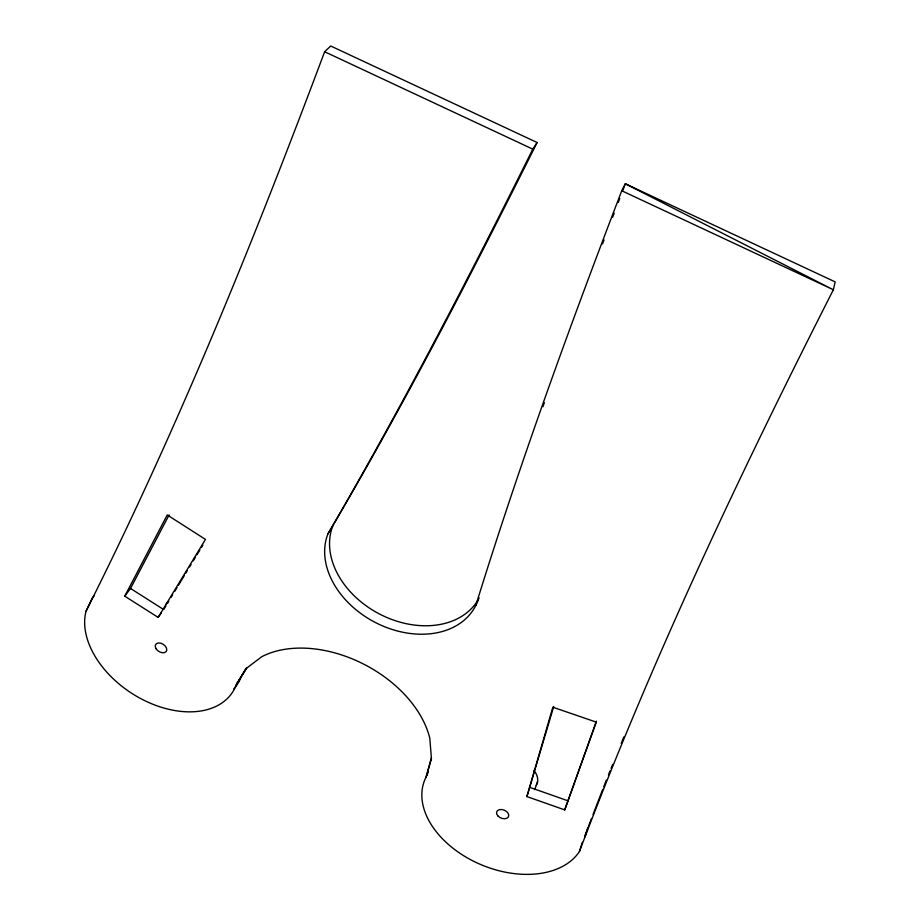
<?xml version="1.0" encoding="UTF-8"?>
<svg xmlns="http://www.w3.org/2000/svg" width="920" height="920" viewBox="0 0 920 920"><rect width="100%" height="100%" fill="white"/><g stroke="black" fill="none" stroke-linecap="round" stroke-linejoin="round"><path stroke-width="1.38" d="M246.675 668.138L236.359 684.549A84.502 55.97 33.1 0 1 144.854 700.706A84.502 55.97 33.1 0 1 85.974 611.351C177.146 430.031 253.448 241.684 324.634 51.75L330.705 46L537.119 142.519L532.784 149.132C468.084 279.312 401.085 408.457 327.842 534.072A82.237 61.134 28.2 0 0 378.062 623.841A82.237 61.134 28.2 0 0 475.858 605.303C519.167 465.313 569.273 327.531 621.747 190.75L625.335 183.77L835.153 281.888L833.359 289.765C740.289 473.006 652.084 659.111 579.439 851.506A85.491 56.925 22.4 0 1 474.869 861.867A85.491 56.925 22.4 0 1 426.155 776.905L431.365 757.907M526.918 796.57L552.828 707.204L596.286 722.131L564.742 809.899L526.918 796.57L553.713 706.502M426.155 776.905L431.434 758.793L429.812 738.3A105.696 70.989 27.8 0 0 360.95 662.768A105.696 70.989 27.8 0 0 261.752 656.707L245.996 668.644L236.359 684.549L246.548 667.851M585.051 836.97L587.938 827.712L584.878 835.647M579.439 851.506L582.337 842.248M564.742 809.899L596.379 721.142M542.938 406.732L544.341 402.684M534.704 789.682L537.579 781.655M602.531 243.903L604.049 239.89M612.662 217.177L614.181 213.164M618.24 202.48L619.758 198.467M622.794 190.452L625.335 183.77L833.359 289.765L621.747 190.75M588.443 826.39L591.502 818.466M593.043 814.499L602.726 789.371M603.75 786.726L606.292 780.114M608.431 774.881L610.029 770.948M611.087 768.327L612.685 764.394M621.207 743.418L623.875 736.874M426.696 775.663L428.352 771.903M475.858 605.303L478.101 600.438M85.974 611.351L92.264 598.057L94.438 595.435M537.119 142.519C471.017 274.93 403.19 406.64 327.842 534.072M124.74 596.183L167.244 514.958L205.459 539.408L158.136 617.389L124.74 596.183L130.525 588.478L169.073 514.97M165.922 605.912L163.702 609.569L130.525 588.478M167.394 603.474L168.877 601.047M171.085 597.39L172.569 594.964M174.788 591.307L177.008 587.661M178.48 585.223L184.391 575.483M185.874 573.056L187.346 570.618M189.566 566.973L191.049 564.535M193.269 560.878L195.477 557.232M196.96 554.794L199.916 549.93M201.399 547.492L202.871 545.066M158.136 617.389L161.322 612.915M530.196 787.52L567.789 800.733M324.634 51.75L532.784 149.132M241.362 676.407A83.973 55.947 33.1 0 1 233.818 688.861M479.171 597.977A81.673 61.019 28.2 0 1 381.697 615.123A81.673 61.019 28.2 0 1 332.752 526.091M533.968 770.442A21.528 14.674 22.2 0 1 536.279 785.266M166.29 604.302A20.562 13.95 33.2 0 1 167.566 602.232M497.881 815.913A6.405 4.266 22.4 0 0 508.38 816.925A6.405 4.266 22.4 0 0 501.653 809.519A6.405 4.266 22.4 0 0 497.881 815.913M156.124 648.807A6.336 4.197 33.1 0 0 166.129 651.578A6.336 4.197 33.1 0 0 160.793 643.206A6.336 4.197 33.1 0 0 156.124 648.807"/></g></svg>
